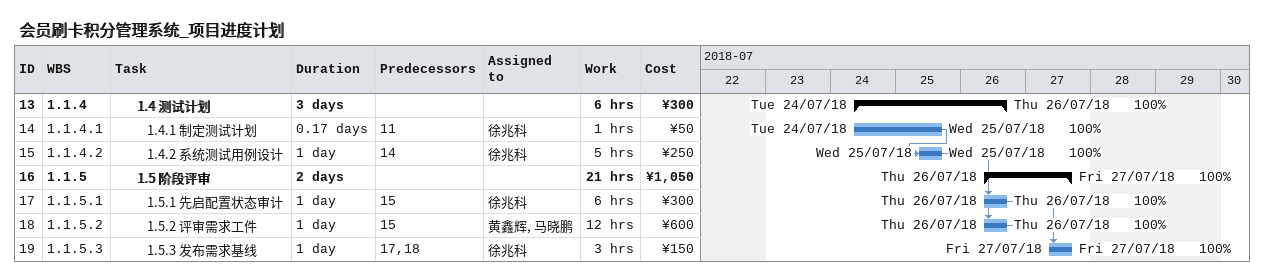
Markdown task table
会员刷卡积分管理系统_项目进度计划

| ID | WBS | Task | Duration | Start | Finish | Predecessors | Resources | % complete | Work (h) | Cost (¥) |
|---|---|---|---|---|---|---|---|---|---|---|
| 13 | 1.1.4 | **1.4 测试计划** | 3d | 2018-07-24 | 2018-07-26 |  |  | 100 | 6 | 300 |
| 14 | 1.1.4.1 | 1.4.1 制定测试计划 | 0.17d | 2018-07-24 | 2018-07-25 | 11 | 徐兆科 | 100 | 1 | 50 |
| 15 | 1.1.4.2 | 1.4.2 系统测试用例设计 | 1d | 2018-07-25 | 2018-07-25 | 14 | 徐兆科 | 100 | 5 | 250 |
| 16 | 1.1.5 | **1.5 阶段评审** | 2d | 2018-07-26 | 2018-07-27 |  |  | 100 | 21 | 1050 |
| 17 | 1.1.5.1 | 1.5.1 先启配置状态审计 | 1d | 2018-07-26 | 2018-07-26 | 15 | 徐兆科 | 100 | 6 | 300 |
| 18 | 1.1.5.2 | 1.5.2 评审需求工件 | 1d | 2018-07-26 | 2018-07-26 | 15 | 黄鑫辉, 马晓鹏 | 100 | 12 | 600 |
| 19 | 1.1.5.3 | 1.5.3 发布需求基线 | 1d | 2018-07-27 | 2018-07-27 | 17, 18 | 徐兆科 | 100 | 3 | 150 |
